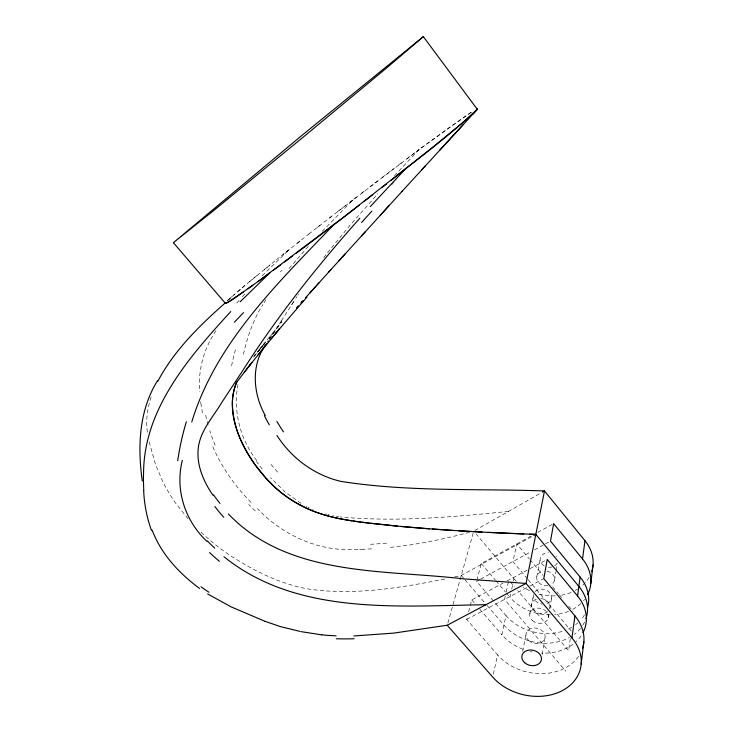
<?xml version="1.0" encoding="UTF-8"?>
<svg xmlns="http://www.w3.org/2000/svg" width="733" height="733" viewBox="0 0 733 733"><rect width="100%" height="100%" fill="white"/><g stroke="black" fill="none" stroke-linecap="round" stroke-linejoin="round"><path stroke-width="0.55" stroke-dasharray="3.67 2.75" d="M237.978 384.55C232.892 411.46 240.259 439.644 257.21 461.139M570.283 638.571L568.643 650.666L517.69 590.496M542.301 654.349L545.05 637.692M548.348 617.635L548.907 614.263M549.832 608.628L551.509 598.495M554.524 580.206L555.953 571.52M556.136 570.439L557.208 563.924M522.739 651.426L526.056 633.761M529.794 613.851L533.358 594.83A9.254 7.422 12.3 0 0 541.971 604.065M536.776 576.651L540.212 558.317M493.364 674.259L497.542 654.871L466.664 619.394L467.517 616.151M522.913 649.227A47.37 37.585 12.6 0 1 501.867 634.796L506.008 615.61L494.244 601.894M550.153 614.85A45.263 36.632 12.1 0 1 509.957 597.258L510.718 593.721M511.726 589.057L512.724 584.439M513.457 581.012L513.952 578.74L476.285 534.174M505.257 596.167L504.542 599.392L565.849 671.245M506.21 591.861L508.821 580.032M243.457 354.241C247.442 336.832 253.27 319.689 262.918 304.525M468.644 611.817L471.75 599.915L502.948 583.184M476.881 580.261L481.242 563.521L530.82 536.208M447.836 623.059L473.151 533.267M151.126 396.974C147.342 408.363 145.684 420.559 147.434 432.488M215.988 330.702C203.893 348.615 197.653 370.348 199.871 391.926M263.962 302.802L266.134 299.357M298.423 294.226L297.91 295.033M291.725 304.69L294.813 299.87M295.848 298.258L296.874 296.645M293.786 301.474L280.382 322.328M269.515 339.15L281.765 321.576L268.168 338.985M281.426 320.724L269.442 339.232M323.757 257.704L326.286 254.406M327.569 252.748L349.907 225.388L377.788 193.814M265.502 341.954L258.263 350.924L274.078 331.499M263.743 344.098L254.003 356M289.04 268.489L308.291 246.343M253.499 357.118L262.9 346.077M254.223 356.238L256.788 353.205M257.649 352.188L263.165 345.765M236.713 303.105L240.9 298.294M263.743 345.087L264.915 343.731M269.048 338.985L270.239 337.62M242.33 296.691L245.225 293.475M394.473 175.682L418.983 149.669L450.245 126.717L472.996 111.013M322.208 231.353L353.517 199.339L357.438 196.325M262.167 275.736L289.407 249.431L282.755 254.718M227.697 300.493L244.19 286.062L276.9 259.4M228.87 299.376L234.652 294.18M227.12 300.842L232.114 296.416M237.629 291.606L244.895 285.476M249.174 281.921L258.951 273.885M264.421 269.451L270.23 264.76M276.35 259.839L309.124 233.864M297.158 243.292L301.107 240.167M308.813 234.102L331.371 216.482M317.252 227.496L321.329 224.307M329.493 217.939L421.393 147.874L472.675 111.233M345.628 205.423L337.611 211.635M349.595 202.363L353.517 199.339M361.415 193.265L365.446 190.177M377.752 180.767L369.514 187.062M381.902 177.606L394.436 168.104M398.596 164.952L402.747 161.828M406.87 158.731L418.983 149.669M474.727 530.6L541.54 492.622M537.756 532.387L553.626 523.646M454.634 576.898L461.249 575.451L532.854 536.034M479.602 579.684L476.606 581.306L493.511 601.033M480.601 579.134L530.527 551.986M534.522 549.814L544.509 544.381M545.508 543.84L550.501 541.128M506.979 581.031L529.116 569.156M530.124 568.616L547.23 559.444M466.664 619.394L528.777 586.592M529.776 586.061L543.804 578.649M469.624 532.268C442.869 539.433 415.62 544.94 388.032 547.615M444.757 579.043C399.851 587.93 353.471 595.782 307.723 588.92C279.447 583.743 253.197 570.54 229.319 554.899A193.411 163.083 28.7 0 1 203.014 534.009L199.761 530.912M508.528 511.387C452.673 517.058 396.012 522.235 339.91 516.912M371.549 548.861L363.229 549.209M357.997 549.319C320.165 552.389 283.433 535.85 257.439 508.684M338.71 516.728L336.3 516.325M332.718 515.62L333.909 515.867M327.972 514.502L329.154 514.795M325.626 513.87L326.799 514.19M312.982 509.417L312.423 509.178M309.088 507.657L307.997 507.126M306.357 506.311L306.898 506.585M301.025 503.369L285.247 492.081L270.614 477.779M251.007 502.398C234.725 485.897 221.146 466.555 212.149 445.142M471.75 599.915L475.424 604.166M479.831 609.27L501.867 634.796M188.069 518.772L176.406 504.185A160.738 133.718 29.3 0 1 163.074 482.149L155.46 464.447L149.028 441.312M461.249 575.451L464.2 578.878M464.933 579.73L486.291 604.551M487.024 605.412L503.965 625.093A46.82 37.346 12.5 0 0 569.275 637.582M481.242 563.521L495.233 579.959M495.966 580.829L505.541 592.072M506.274 592.933L509.957 597.258M510.305 581.782L514.731 587.014M527.513 578.923L512.917 561.56L516.82 543.923L529.253 558.803M528.246 579.794L571.309 631.012M529.986 559.682L543.144 575.442M552.655 586.821L558.5 593.831M559.233 594.701L562.156 598.201M568.735 606.081L573.124 611.34M202.455 412.954L201.19 405.303M391.449 184.908A355.532 37.777 -43.7 0 1 396.058 179.952M231.601 365.767A334.541 203.957 61.9 0 1 235.971 347.763M262.267 469.102A148.158 115.906 43.6 0 1 256.523 461.524M277.615 472.125A159.62 113.505 45.3 0 1 270.468 463.696M280.437 271.76A317.893 72.411 -35.3 0 1 282.003 270.275M201.135 405.285A200.485 122.475 46.2 0 1 200.65 401.464M215.163 445.279A150.265 89.527 47.7 0 1 209.757 430.628M208.08 425.067A150.265 89.527 47.7 0 1 205.396 413.87M255.304 510.91A163.441 117.692 42.5 0 1 248.698 504.451M363.275 549.393A244.419 171.073 11.2 0 1 358.043 549.503M386.694 543.107A338.243 264.567 16 0 1 370.467 544.271M578.539 656.383A48.497 38.061 12.8 0 1 497.542 654.871M589.094 577.366A44.227 36.137 11.8 0 1 580.545 587.032M577.577 589.121A44.227 36.137 11.8 0 1 575.268 590.477M571.181 592.42A44.227 36.137 11.8 0 1 559.682 595.471M555.422 595.865A44.227 36.137 11.8 0 1 537.811 593.803M529.574 590.651A44.227 36.137 11.8 0 1 523.188 586.986M516.399 581.406A44.227 36.137 11.8 0 1 513.952 578.74M584.687 599.31A45.263 36.632 12.1 0 1 583.495 600.794M580.903 603.516A45.263 36.632 12.1 0 1 571.859 609.819M568.487 611.349A45.263 36.632 12.1 0 1 554.569 614.639M584.503 614.795A46.289 37.108 12.3 0 1 581.15 619.477M577.806 622.858A46.289 37.108 12.3 0 1 575.597 624.663M571.713 627.256A46.289 37.108 12.3 0 1 567.571 629.381M562.083 631.415A46.289 37.108 12.3 0 1 506.008 615.61M581.067 635.942A47.37 37.585 12.6 0 1 575.982 641.796M573.023 644.261A47.37 37.585 12.6 0 1 541.55 653.112M532.076 651.921A47.37 37.585 12.6 0 1 530.206 651.5M584.549 622.152A46.82 37.346 12.5 0 1 582.744 625.368M580.554 628.401A46.82 37.346 12.5 0 1 574.315 634.357M557.089 563.164A8.842 7.229 11.8 0 1 546.635 566.884M544.198 565.839A8.842 7.229 11.8 0 1 540.395 557.593A8.842 7.229 11.8 0 1 548.44 552.709M556.008 556.219A8.842 7.229 11.8 0 1 556.439 556.796M547.029 571.209A9.053 7.321 12.1 0 1 554.285 576.972A9.053 7.321 12.1 0 1 551.555 584.384M547.881 585.713A9.053 7.321 12.1 0 1 536.959 579.629A9.053 7.321 12.1 0 1 543.382 571.099M535.163 591.522A9.254 7.422 12.3 0 1 549.842 592.777A9.254 7.422 12.3 0 1 545.59 603.9M547.707 611.615A9.364 7.467 12.5 0 1 533.285 609.929A9.364 7.467 12.5 0 1 536.987 598.898M540.862 598.54A9.364 7.467 12.5 0 1 549.823 608.472M528.786 640.569A9.694 7.614 12.9 0 0 544.839 638.452A9.694 7.614 12.9 0 0 533.038 628.071A9.694 7.614 12.9 0 0 528.786 640.569M532.451 620.549A9.474 7.513 12.6 0 0 548.147 618.386A9.474 7.513 12.6 0 0 536.629 608.198A9.474 7.513 12.6 0 0 532.451 620.549"/><path stroke-width="1.1" d="M477.302 108.805L477.284 109.309C450.401 134.991 420.055 156.88 391.202 180.3M581.177 664.135L583.862 641.668M590.798 583.578L593.024 564.941M353.883 635.969L393.777 633.101L447.222 625.24L492.759 677.1A49.743 38.574 13.1 0 0 561.286 691.137A49.743 38.574 13.1 0 0 571.969 637.93L574.919 615.885L543.804 578.649L547.23 559.444L577.577 596.011A47.37 37.585 12.6 0 1 583.056 632.597M577.577 596.011L580.115 577.054L550.501 541.128L553.626 523.646L582.533 558.949A45.263 36.632 12.1 0 1 587.692 594.5M582.533 558.949L584.971 540.707L544.491 490.945C476.771 488.508 407.979 492.017 340.872 481.37C314.549 475.277 291.514 458.171 276.973 435.503M182.361 460.287C174.83 489.562 184.954 520.943 207.045 541.421M191.771 421.97C215.676 342.897 277.853 283.149 333.368 225.095A527.586 33.819 -39.3 0 0 359.207 205.222M423.344 36.65L385.998 68.481L302.051 138.079L213.743 210.499L173.391 242.678L302.152 135.193L423.344 36.65L477.284 109.309L464.768 120.954L430.766 148.909L344.996 216.18L258.557 281.16L232.764 299.302L226.891 302.885L225.645 303.389L225.572 302.839M236.814 381.838L235.22 386.025A78.642 66.373 30.2 0 0 232.343 402.454C232.773 437.509 254.278 469.377 280.015 491.669A106.129 90.012 27.7 0 0 297.845 503.745C327.129 520.485 361.571 522.098 394.29 525.818C441.358 530.335 488.599 532.662 535.832 534.394L578.859 586.427A46.82 37.346 12.5 0 1 585.942 618.762M236.695 382.012C228.375 401.739 232.938 424.37 242.192 442.897A149.807 129.356 26.6 0 0 247.47 452.783A163.89 142.202 25.8 0 0 255.047 464.685L265.703 478.053A109.089 92.651 27.7 0 0 299.669 504.826M157.458 380.821C138.803 410.746 137.547 447.011 142.266 480.976M157.65 381.6C173.941 350.676 199.312 325.791 225.269 302.903M266.739 343.411C250.549 364.099 252.894 393.493 265.273 415.483M267.792 341.77L268.324 340.955M236.777 382.104L251.831 362.523L244.217 372.41M249.669 365.309L279.685 328.549L271.137 338.848M257.585 355.423L265.584 345.445M276.112 332.828L306.953 297.085M359.848 218.223C317.224 266.015 277.312 316.39 242.852 370.431L221.879 402.28C214.329 415.162 203.701 426.67 199.596 441.321C194.392 460.15 202.235 479.831 212.946 495.169M296.453 307.961L298.331 305.863M300.842 303.05L302.097 301.639M301.602 302.207L303.123 300.503M305.404 297.955L307.796 295.28M308.272 294.748L309.234 293.686M309.967 292.87L331.105 269.396M313.064 289.416L309.711 293.154M313.55 288.875L314.512 287.803M314.998 287.272L315.96 286.2M316.931 285.119L317.407 284.587M317.893 284.047L318.864 282.965M339.067 260.6L345.096 253.939M328.906 271.833L402.335 191.084M361.424 235.953L365.565 231.399M370.266 206.624L404.799 169.598M380.253 215.273L388.774 205.927M421.64 169.974L477.284 109.309L472.492 114.522M401.748 191.716L425.195 166.089M439.754 150.201L462.999 124.857M230.767 311.571C189.636 356.476 143.934 408.473 143.567 472.867A201.914 185.816 -20.3 0 0 143.421 480.481L143.75 490.469M240.149 301.794L269.781 272.951L258.071 281.509M382.021 187.492L386.621 183.891M363.705 201.731L372.822 194.657M296.37 253.16L304.497 247.039A524.681 33.691 -39.3 0 0 333.368 225.095M284.532 262.011L292.366 256.156M280.721 264.851L273.336 270.33M247.956 288.793L252.803 285.32M243.558 291.908L228.778 301.831L225.416 303.114M542.53 492.063L544.491 490.945L526.065 583.431L447.222 625.24M533.844 535.484L535.832 534.394L529.822 534.174M485.906 604.725C398.294 605.889 297.268 615.757 223.941 556.732M523.811 533.945L488.059 532.378M336.145 635.841L327.266 635.346A243.127 224.49 67.7 0 1 321.723 634.76M482.149 532.085L458.601 530.774M452.747 530.408L432.333 529.024M429.428 528.814L400.52 526.413M397.643 526.138L370.44 523.234M321.714 634.851L301.226 631.663M369.011 523.06L361.891 522.171M360.471 521.988L353.361 521.016M351.95 520.815L338.509 518.543M300.118 631.434L280.492 626.623L265.016 621.318M264.741 621.208L231.188 606.906L207.631 593.941M304.901 507.401L301.318 505.614M300.988 505.44L299.705 504.762M199.568 588.407C179.228 573.472 161.086 554.029 152.143 530.069M228.394 513.97C288.674 577.054 383.918 569.504 462.972 578.813L526.065 583.431L571.969 637.93M173.391 242.678L225.434 303.37M338.518 518.451A128.522 110.032 28.1 0 1 304.846 507.511M269.332 424.838A138.821 115.493 46 0 1 264.466 415.767M283.46 431.838A154.636 119.681 48.9 0 1 276.927 421.493M234.45 322.19A590.899 326.203 -63.6 0 1 243.567 312.597M151.438 530.307A156.45 143.879 -16 0 1 143.677 490.487M208.969 592.227A173.18 156.028 4.3 0 1 200.979 586.803M354.121 638.736A335.906 307.915 68.3 0 1 336.236 638.773M177.716 460.764A287.052 223.29 -40.7 0 1 186.347 421.722M214.723 548.082A159.602 140.223 6.2 0 1 207.521 541.073M219.424 561.313A170.368 155.909 -5.4 0 1 209.574 552.517M361.589 222.53A762.632 308.052 -54.2 0 1 371.869 211.095M219.982 503.388A151.676 130.355 7.3 0 1 213.55 494.867M223.803 517.324A167.335 149.413 -4.8 0 1 214.842 506.512M574.919 615.885A48.497 38.061 12.8 0 1 582.488 648.448M584.971 540.707A44.227 36.137 11.8 0 1 591.742 571.383M580.115 577.054A46.289 37.108 12.3 0 1 587.545 607.749M524.727 662.751A9.95 7.715 13.1 0 0 541.174 660.68A9.95 7.715 13.1 0 0 529.061 650.089A9.95 7.715 13.1 0 0 524.727 662.751"/></g></svg>
